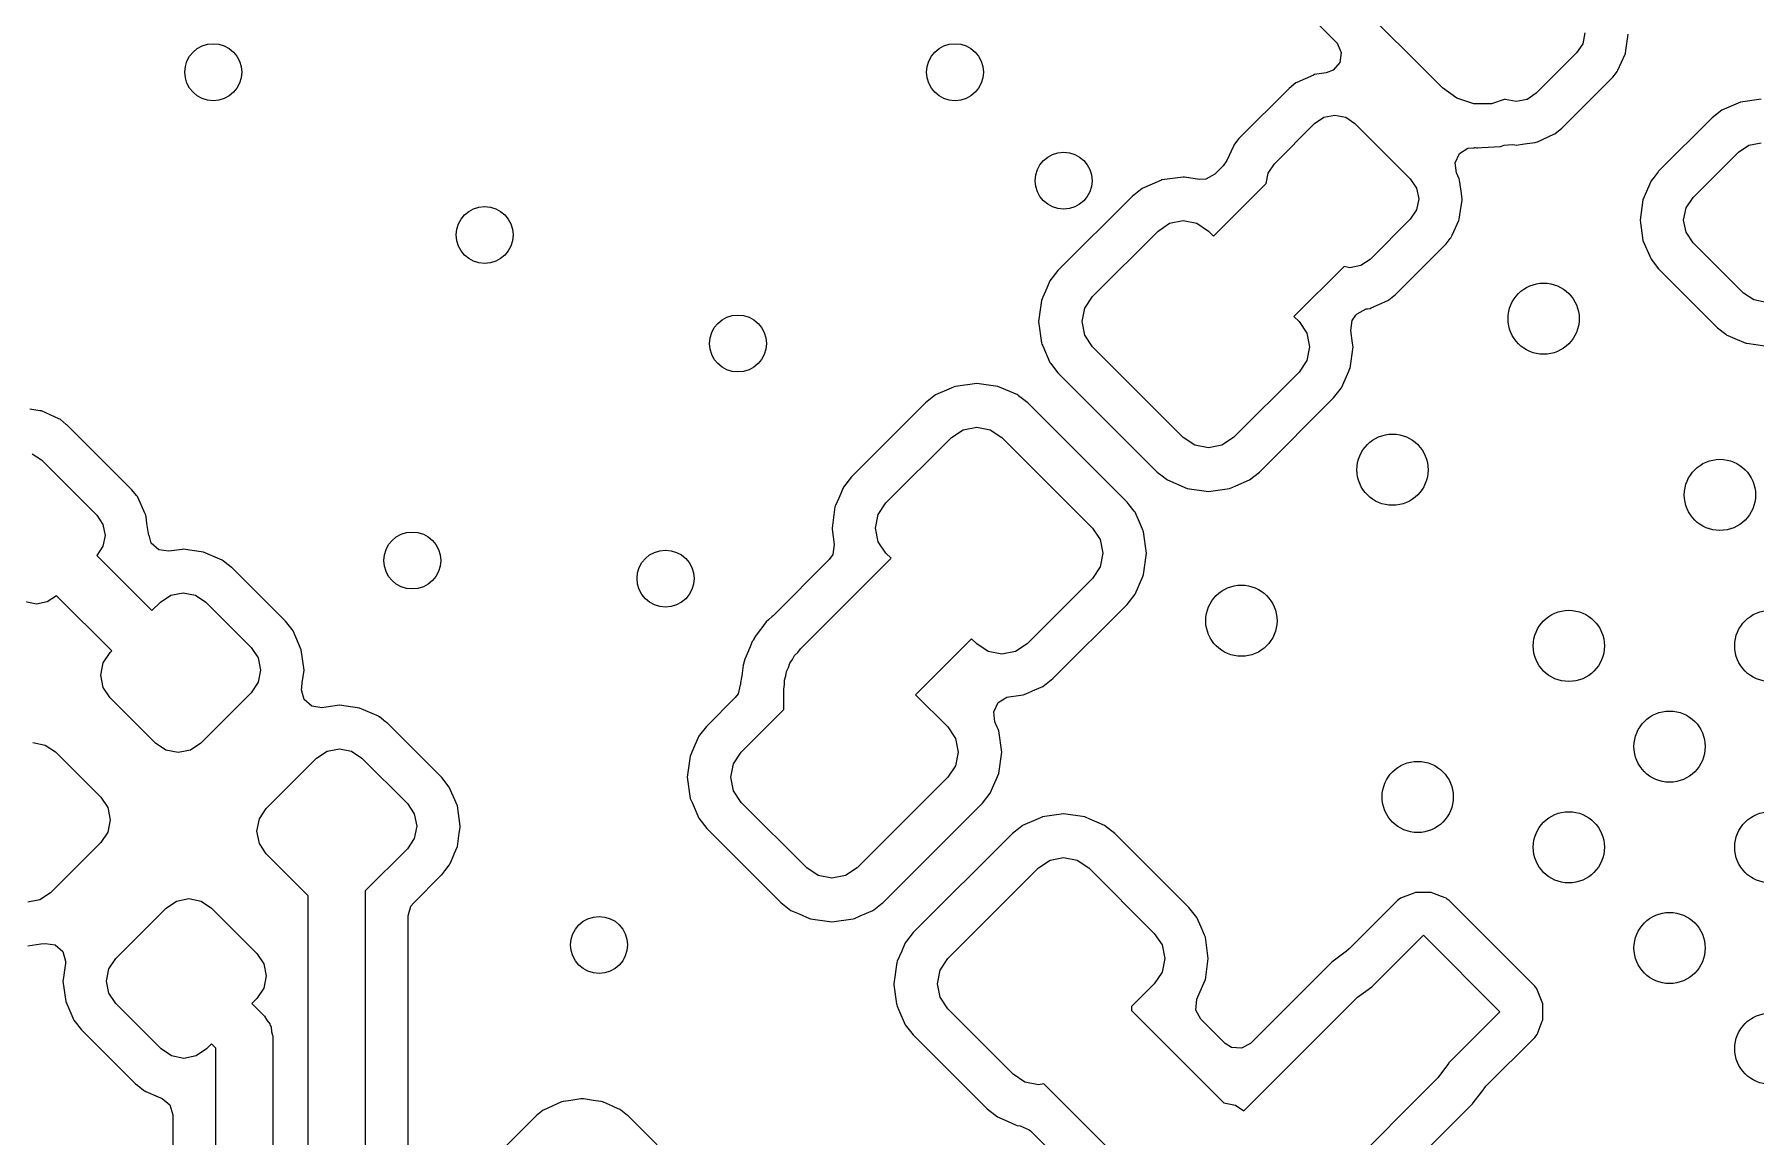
# Model space of a CAD drawing. Extents: x 4.14 to 8.85, y -5.31 to -1.77.
# Drawn here: x 5.2706 to 5.7462, y -3.3193 to -3.0145 of the extents above; entities that cross this region are included whole.
import ezdxf

# ---------------------------------------------------------------- set-up
doc = ezdxf.new("R2010")
doc.units = 0
doc.header["$MEASUREMENT"] = 0
doc.layers.add('BLACK', color=7, linetype='CONTINUOUS')

msp = doc.modelspace()

# ---------------------------------------------------------------- linework, layer by layer
at = {"layer": 'BLACK', "linetype": 'CONTINUOUS'}
for p, q in [((5.65968, -3.02929), (5.62262, -2.99223)), ((5.6171, -3.00344), (5.62985, -3.01619)), ((5.69906, -3.01412), (5.69847, -3.01713)), ((5.7104, -3.01902), (5.71105, -3.01447)), ((5.62985, -3.01619), (5.63008, -3.01644)), ((5.63008, -3.01644), (5.63058, -3.01701)), ((5.63058, -3.01701), (5.63175, -3.01955)), ((5.63175, -3.01955), (5.63136, -3.02232)), ((5.69676, -3.01969), (5.68562, -3.03082)), ((5.69847, -3.01713), (5.69676, -3.01969)), ((5.70815, -3.02443), (5.71015, -3.02003)), ((5.71015, -3.02003), (5.7103, -3.01971)), ((5.71015, -3.02003), (5.71015, -3.02003)), ((5.7103, -3.01971), (5.7104, -3.01902)), ((5.62954, -3.02443), (5.62755, -3.02518)), ((5.63136, -3.02232), (5.62954, -3.02443)), ((5.70674, -3.02636), (5.70777, -3.02509)), ((5.70777, -3.02509), (5.70796, -3.02485)), ((5.70777, -3.02509), (5.70777, -3.02509)), ((5.70796, -3.02485), (5.70815, -3.02443)), ((5.61733, -3.02949), (5.60356, -3.04326)), ((5.61922, -3.02797), (5.61733, -3.02949)), ((5.6195, -3.02784), (5.61922, -3.02797)), ((5.62404, -3.02578), (5.6195, -3.02784)), ((5.6195, -3.02784), (5.6195, -3.02784)), ((5.62436, -3.02564), (5.62404, -3.02578)), ((5.62404, -3.02578), (5.62404, -3.02578)), ((5.62755, -3.02518), (5.62436, -3.02564)), ((5.66367, -3.03219), (5.65968, -3.02929)), ((5.69267, -3.04051), (5.70644, -3.02674)), ((5.70644, -3.02674), (5.70674, -3.02636)), ((5.66836, -3.03371), (5.66367, -3.03219)), ((5.67328, -3.03371), (5.66836, -3.03371)), ((5.677, -3.0325), (5.67328, -3.03371)), ((5.67704, -3.03253), (5.677, -3.0325)), ((5.68005, -3.03313), (5.67704, -3.03253)), ((5.68307, -3.03253), (5.68005, -3.03313)), ((5.68562, -3.03082), (5.68307, -3.03253)), ((5.74211, -3.03324), (5.73691, -3.03549)), ((5.74773, -3.03247), (5.74211, -3.03324)), ((5.61324, -3.05031), (5.62438, -3.03918)), ((5.62438, -3.03918), (5.62693, -3.03747)), ((5.62693, -3.03747), (5.62995, -3.03687)), ((5.62995, -3.03687), (5.63296, -3.03747)), ((5.63296, -3.03747), (5.63551, -3.03918)), ((5.63551, -3.03918), (5.65082, -3.05449)), ((5.73424, -3.03759), (5.71944, -3.05239)), ((5.73691, -3.03549), (5.73424, -3.03759)), ((5.60347, -3.04337), (5.60223, -3.04491)), ((5.60356, -3.04326), (5.60347, -3.04337)), ((5.60347, -3.04337), (5.60347, -3.04337)), ((5.68596, -3.04422), (5.6905, -3.04216)), ((5.6905, -3.04216), (5.69078, -3.04203)), ((5.6905, -3.04216), (5.6905, -3.04216)), ((5.69078, -3.04203), (5.69267, -3.04051)), ((5.60191, -3.04544), (5.60009, -3.04944)), ((5.60204, -3.04515), (5.60191, -3.04544)), ((5.60191, -3.04544), (5.60191, -3.04544)), ((5.60223, -3.04491), (5.60204, -3.04515)), ((5.66321, -3.05004), (5.66438, -3.0475)), ((5.66438, -3.0475), (5.66673, -3.04599)), ((5.66673, -3.04599), (5.66848, -3.0459)), ((5.66848, -3.0459), (5.66848, -3.04581)), ((5.66848, -3.04581), (5.66878, -3.04583)), ((5.66878, -3.04583), (5.66908, -3.04588)), ((5.66908, -3.04588), (5.66937, -3.04587)), ((5.66937, -3.04587), (5.6706, -3.0458)), ((5.66937, -3.04587), (5.66937, -3.04587)), ((5.6706, -3.0458), (5.67574, -3.0455)), ((5.67574, -3.0455), (5.67679, -3.04518)), ((5.67679, -3.04518), (5.67895, -3.04501)), ((5.67895, -3.04501), (5.67971, -3.04511)), ((5.67971, -3.04511), (5.67971, -3.04511)), ((5.67971, -3.04511), (5.68005, -3.04516)), ((5.68005, -3.04516), (5.68237, -3.04483)), ((5.68237, -3.04483), (5.68529, -3.04441)), ((5.68529, -3.04441), (5.68564, -3.04436)), ((5.68529, -3.04441), (5.68529, -3.04441)), ((5.68564, -3.04436), (5.68596, -3.04422)), ((5.72894, -3.05962), (5.74147, -3.04709)), ((5.74147, -3.04709), (5.74434, -3.04517)), ((5.74434, -3.04517), (5.74773, -3.04449)), ((5.59676, -3.05321), (5.59431, -3.05455)), ((5.59908, -3.05089), (5.59676, -3.05321)), ((5.60009, -3.04944), (5.59908, -3.05089)), ((5.61096, -3.05574), (5.61153, -3.05287)), ((5.61153, -3.05287), (5.61324, -3.05031)), ((5.66361, -3.05281), (5.66321, -3.05004)), ((5.66436, -3.05447), (5.66361, -3.05281)), ((5.71934, -3.0525), (5.71817, -3.054)), ((5.71944, -3.05239), (5.71934, -3.0525)), ((5.71934, -3.0525), (5.71934, -3.0525)), ((5.57671, -3.05716), (5.57391, -3.05936)), ((5.58157, -3.05506), (5.57671, -3.05716)), ((5.58185, -3.05494), (5.58157, -3.05506)), ((5.58216, -3.0548), (5.58185, -3.05494)), ((5.58185, -3.05494), (5.58185, -3.05494)), ((5.58805, -3.054), (5.58216, -3.0548)), ((5.58838, -3.05404), (5.58805, -3.054)), ((5.59258, -3.05462), (5.58838, -3.05404)), ((5.58838, -3.05404), (5.58838, -3.05404)), ((5.59431, -3.05455), (5.59258, -3.05462)), ((5.5964, -3.07031), (5.61096, -3.05574)), ((5.65082, -3.05449), (5.65253, -3.05704)), ((5.65253, -3.05704), (5.65313, -3.06005)), ((5.66441, -3.05482), (5.66436, -3.05447)), ((5.66485, -3.05789), (5.66441, -3.05482)), ((5.66441, -3.05482), (5.66441, -3.05482)), ((5.66516, -3.06005), (5.66485, -3.05789)), ((5.71734, -3.05506), (5.71509, -3.06026)), ((5.71817, -3.054), (5.71734, -3.05506)), ((5.57391, -3.05936), (5.55344, -3.07984)), ((5.65253, -3.06307), (5.65082, -3.06562)), ((5.65313, -3.06005), (5.65253, -3.06307)), ((5.66471, -3.06321), (5.66511, -3.0604)), ((5.66511, -3.0604), (5.66516, -3.06005)), ((5.71509, -3.06026), (5.71432, -3.06588)), ((5.72634, -3.06588), (5.72702, -3.06249)), ((5.72702, -3.06249), (5.72894, -3.05962)), ((5.58109, -3.06891), (5.58428, -3.06678)), ((5.58428, -3.06678), (5.58805, -3.06603)), ((5.58805, -3.06603), (5.59181, -3.06678)), ((5.59181, -3.06678), (5.59501, -3.06891)), ((5.65082, -3.06562), (5.63969, -3.07676)), ((5.66236, -3.07005), (5.66422, -3.06596)), ((5.66422, -3.06596), (5.66436, -3.06564)), ((5.66422, -3.06596), (5.66422, -3.06596)), ((5.66436, -3.06564), (5.66471, -3.06321)), ((5.71432, -3.06588), (5.71509, -3.0715)), ((5.72702, -3.06927), (5.72634, -3.06588)), ((5.56299, -3.08701), (5.58109, -3.06891)), ((5.59501, -3.06891), (5.5964, -3.07031)), ((5.64674, -3.08644), (5.66051, -3.07267)), ((5.66051, -3.07267), (5.66071, -3.07242)), ((5.66071, -3.07242), (5.66183, -3.07102)), ((5.66183, -3.07102), (5.66203, -3.07078)), ((5.66183, -3.07102), (5.66183, -3.07102)), ((5.66203, -3.07078), (5.66236, -3.07005)), ((5.71509, -3.0715), (5.71734, -3.0767)), ((5.72894, -3.07214), (5.72702, -3.06927)), ((5.74286, -3.08606), (5.72894, -3.07214)), ((5.63969, -3.07676), (5.63713, -3.07847)), ((5.71734, -3.0767), (5.71944, -3.07937)), ((5.55344, -3.07984), (5.55124, -3.08264)), ((5.6325, -3.07874), (5.61867, -3.09258)), ((5.63412, -3.07906), (5.6325, -3.07874)), ((5.63713, -3.07847), (5.63412, -3.07906)), ((5.71944, -3.07937), (5.73563, -3.09556)), ((5.55034, -3.08471), (5.54928, -3.08716)), ((5.55124, -3.08264), (5.55034, -3.08471)), ((5.64485, -3.08796), (5.64674, -3.08644)), ((5.74573, -3.08798), (5.74286, -3.08606)), ((5.54888, -3.08809), (5.54807, -3.09397)), ((5.54928, -3.08716), (5.54888, -3.08809)), ((5.56011, -3.09397), (5.56086, -3.0902)), ((5.56086, -3.0902), (5.56299, -3.08701)), ((5.63617, -3.09181), (5.63863, -3.09047)), ((5.63863, -3.09047), (5.63898, -3.0904)), ((5.63898, -3.0904), (5.63971, -3.0903)), ((5.63971, -3.0903), (5.64003, -3.09015)), ((5.64003, -3.09015), (5.64456, -3.08809)), ((5.64456, -3.08809), (5.64485, -3.08796)), ((5.64456, -3.08809), (5.64456, -3.08809)), ((5.74912, -3.08866), (5.74573, -3.08798)), ((5.54807, -3.09397), (5.54888, -3.09985)), ((5.56086, -3.09774), (5.56011, -3.09397)), ((5.61867, -3.09258), (5.62006, -3.09397)), ((5.62006, -3.09397), (5.6222, -3.09716)), ((5.63436, -3.09639), (5.63477, -3.09363)), ((5.63485, -3.09996), (5.63436, -3.09639)), ((5.63477, -3.09363), (5.63576, -3.09221)), ((5.63576, -3.09221), (5.63617, -3.09181)), ((5.73563, -3.09556), (5.73575, -3.09566)), ((5.73575, -3.09566), (5.73805, -3.09747)), ((5.54888, -3.09985), (5.54902, -3.10016)), ((5.54902, -3.10016), (5.54902, -3.10016)), ((5.54902, -3.10016), (5.54924, -3.10068)), ((5.54924, -3.10068), (5.55124, -3.1053)), ((5.56299, -3.10093), (5.56086, -3.09774)), ((5.58805, -3.12598), (5.56299, -3.10093)), ((5.6222, -3.09716), (5.62294, -3.10093)), ((5.62294, -3.10093), (5.6222, -3.1047)), ((5.63417, -3.10681), (5.63498, -3.10093)), ((5.63498, -3.10093), (5.63485, -3.09996)), ((5.73805, -3.09747), (5.73805, -3.09747)), ((5.73805, -3.09747), (5.7383, -3.09766)), ((5.7383, -3.09766), (5.73859, -3.09779)), ((5.73859, -3.09779), (5.73859, -3.09779)), ((5.73859, -3.09779), (5.73983, -3.09832)), ((5.73983, -3.09832), (5.7435, -3.09991)), ((5.7435, -3.09991), (5.74384, -3.09996)), ((5.74384, -3.09996), (5.74879, -3.10064)), ((5.55124, -3.1053), (5.55144, -3.10555)), ((5.55144, -3.10555), (5.55144, -3.10555)), ((5.55144, -3.10555), (5.55165, -3.10582)), ((5.55165, -3.10582), (5.55344, -3.1081)), ((5.6222, -3.1047), (5.62006, -3.10789)), ((5.55344, -3.1081), (5.58087, -3.13554)), ((5.62006, -3.10789), (5.60197, -3.12598)), ((5.63181, -3.11226), (5.6338, -3.10768)), ((5.6338, -3.10768), (5.63404, -3.10712)), ((5.63404, -3.10712), (5.63417, -3.10681)), ((5.63404, -3.10712), (5.63404, -3.10712)), ((5.51964, -3.11423), (5.51684, -3.11643)), ((5.52397, -3.11236), (5.51964, -3.11423)), ((5.52478, -3.11201), (5.52397, -3.11236)), ((5.52509, -3.11187), (5.52478, -3.11201)), ((5.52478, -3.11201), (5.52478, -3.11201)), ((5.53098, -3.11107), (5.52509, -3.11187)), ((5.53686, -3.11187), (5.53098, -3.11107)), ((5.54231, -3.11423), (5.53686, -3.11187)), ((5.54256, -3.11443), (5.54231, -3.11423)), ((5.54257, -3.11444), (5.54256, -3.11443)), ((5.54256, -3.11443), (5.54256, -3.11443)), ((5.54511, -3.11643), (5.54257, -3.11444)), ((5.60914, -3.13554), (5.62962, -3.11506)), ((5.62962, -3.11506), (5.63181, -3.11226)), ((5.27212, -3.11858), (5.26929, -3.11817)), ((5.27218, -3.11859), (5.27212, -3.11858)), ((5.27212, -3.11858), (5.27212, -3.11858)), ((5.27253, -3.11864), (5.27218, -3.11859)), ((5.27218, -3.11859), (5.27218, -3.11859)), ((5.27734, -3.12082), (5.27253, -3.11864)), ((5.51684, -3.11643), (5.49637, -3.1369)), ((5.57255, -3.14386), (5.54511, -3.11643)), ((5.27767, -3.12097), (5.27734, -3.12082)), ((5.27734, -3.12082), (5.27734, -3.12082)), ((5.2794, -3.12236), (5.27767, -3.12097)), ((5.27956, -3.12249), (5.2794, -3.12236)), ((5.29751, -3.14044), (5.27956, -3.12249)), ((5.52402, -3.12598), (5.52721, -3.12385)), ((5.52721, -3.12385), (5.53098, -3.1231)), ((5.53098, -3.1231), (5.53474, -3.12385)), ((5.53474, -3.12385), (5.53794, -3.12598)), ((5.50592, -3.14408), (5.52402, -3.12598)), ((5.53794, -3.12598), (5.56299, -3.15104)), ((5.59124, -3.12812), (5.58805, -3.12598)), ((5.59501, -3.12887), (5.59124, -3.12812)), ((5.59877, -3.12812), (5.59501, -3.12887)), ((5.60197, -3.12598), (5.59877, -3.12812)), ((5.26996, -3.13047), (5.27251, -3.13218)), ((5.27251, -3.13218), (5.28782, -3.14749)), ((5.49637, -3.1369), (5.49417, -3.13971)), ((5.58087, -3.13554), (5.58222, -3.13659)), ((5.58222, -3.13659), (5.58342, -3.13754)), ((5.58342, -3.13754), (5.58367, -3.13774)), ((5.58367, -3.13774), (5.58912, -3.1401)), ((5.60263, -3.13934), (5.60634, -3.13774)), ((5.60634, -3.13774), (5.60914, -3.13554)), ((5.2988, -3.14204), (5.29751, -3.14044)), ((5.29903, -3.14233), (5.2988, -3.14204)), ((5.30121, -3.14713), (5.29903, -3.14233)), ((5.49286, -3.14273), (5.49195, -3.14484)), ((5.49417, -3.13971), (5.49286, -3.14273)), ((5.57313, -3.14461), (5.57255, -3.14386)), ((5.58912, -3.1401), (5.59501, -3.1409)), ((5.59501, -3.1409), (5.60089, -3.1401)), ((5.60089, -3.1401), (5.60179, -3.13971)), ((5.60179, -3.13971), (5.60263, -3.13934)), ((5.28782, -3.14749), (5.28953, -3.15004)), ((5.30136, -3.14747), (5.30121, -3.14713)), ((5.30141, -3.14777), (5.30136, -3.14747)), ((5.30142, -3.14788), (5.30141, -3.14777)), ((5.30169, -3.14977), (5.30142, -3.14788)), ((5.30142, -3.14788), (5.30142, -3.14788)), ((5.49181, -3.14516), (5.49101, -3.15104)), ((5.49195, -3.14484), (5.49181, -3.14516)), ((5.50304, -3.15104), (5.50379, -3.14727)), ((5.50379, -3.14727), (5.50592, -3.14408)), ((5.57449, -3.14634), (5.57313, -3.14461)), ((5.57475, -3.14667), (5.57449, -3.14634)), ((5.57621, -3.15006), (5.57475, -3.14667)), ((5.28953, -3.15004), (5.29013, -3.15305)), ((5.29013, -3.15305), (5.28953, -3.15607)), ((5.30216, -3.15305), (5.30169, -3.14977)), ((5.30226, -3.15304), (5.30216, -3.15305)), ((5.30288, -3.15517), (5.30226, -3.15304)), ((5.49101, -3.15104), (5.49105, -3.15137)), ((5.49105, -3.15137), (5.49105, -3.15137)), ((5.49105, -3.15137), (5.49163, -3.15557)), ((5.50379, -3.15481), (5.50304, -3.15104)), ((5.56299, -3.15104), (5.56513, -3.15423)), ((5.57678, -3.15137), (5.57621, -3.15006)), ((5.5771, -3.15212), (5.57678, -3.15137)), ((5.57791, -3.158), (5.5771, -3.15212)), ((5.28953, -3.15607), (5.28782, -3.15862)), ((5.30498, -3.15702), (5.30288, -3.15517)), ((5.30775, -3.15743), (5.30498, -3.15702)), ((5.31144, -3.15693), (5.30775, -3.15743)), ((5.3117, -3.15689), (5.31144, -3.15693)), ((5.31731, -3.15766), (5.3117, -3.15689)), ((5.32251, -3.15991), (5.31731, -3.15766)), ((5.49163, -3.15557), (5.49121, -3.15834)), ((5.50592, -3.158), (5.50379, -3.15481)), ((5.50731, -3.15939), (5.50592, -3.158)), ((5.56513, -3.15423), (5.56587, -3.158)), ((5.56587, -3.158), (5.56513, -3.16177)), ((5.5771, -3.16388), (5.57791, -3.158)), ((5.28782, -3.15862), (5.28782, -3.15862)), ((5.28782, -3.15862), (5.30307, -3.17387)), ((5.32276, -3.16011), (5.32251, -3.15991)), ((5.32376, -3.16089), (5.32276, -3.16011)), ((5.32453, -3.16149), (5.32376, -3.16089)), ((5.32507, -3.16192), (5.32453, -3.16149)), ((5.32519, -3.16201), (5.32507, -3.16192)), ((5.32507, -3.16192), (5.32507, -3.16192)), ((5.33999, -3.17681), (5.32519, -3.16201)), ((5.49022, -3.15975), (5.47472, -3.17526)), ((5.48229, -3.18442), (5.50731, -3.15939)), ((5.49121, -3.15834), (5.49022, -3.15975)), ((5.56513, -3.16177), (5.56299, -3.16496)), ((5.56299, -3.16496), (5.5449, -3.18305)), ((5.57475, -3.16933), (5.57686, -3.16444)), ((5.57686, -3.16444), (5.57697, -3.16419)), ((5.57697, -3.16419), (5.5771, -3.16388)), ((5.57697, -3.16419), (5.57697, -3.16419)), ((5.27112, -3.17206), (5.26811, -3.17147)), ((5.27413, -3.17147), (5.27112, -3.17206)), ((5.27669, -3.16976), (5.27413, -3.17147)), ((5.29194, -3.18501), (5.27669, -3.16976)), ((5.30307, -3.17387), (5.30543, -3.17151)), ((5.30543, -3.17151), (5.30831, -3.16959)), ((5.30831, -3.16959), (5.3117, -3.16892)), ((5.3117, -3.16892), (5.31509, -3.16959)), ((5.31509, -3.16959), (5.31796, -3.17151)), ((5.31796, -3.17151), (5.33049, -3.18404)), ((5.55207, -3.19261), (5.57255, -3.17213)), ((5.57255, -3.17213), (5.57475, -3.16933)), ((5.34178, -3.17909), (5.33999, -3.17681)), ((5.47278, -3.17697), (5.47135, -3.179)), ((5.47341, -3.17641), (5.47278, -3.17697)), ((5.47447, -3.17549), (5.47341, -3.17641)), ((5.47472, -3.17526), (5.47447, -3.17549)), ((5.34179, -3.17911), (5.34178, -3.17909)), ((5.34209, -3.17949), (5.34179, -3.17911)), ((5.34434, -3.18469), (5.34209, -3.17949)), ((5.46917, -3.18206), (5.46911, -3.18218)), ((5.46946, -3.18155), (5.46917, -3.18206)), ((5.46953, -3.18144), (5.46946, -3.18155)), ((5.46966, -3.18116), (5.46953, -3.18144)), ((5.46984, -3.18093), (5.46966, -3.18116)), ((5.47119, -3.17921), (5.46984, -3.18093)), ((5.46984, -3.18093), (5.46984, -3.18093)), ((5.47135, -3.179), (5.47119, -3.17921)), ((5.52959, -3.18166), (5.51411, -3.19714)), ((5.53098, -3.18305), (5.52959, -3.18166)), ((5.28959, -3.18831), (5.29151, -3.18543)), ((5.29151, -3.18543), (5.29194, -3.18501)), ((5.33049, -3.18404), (5.33241, -3.18691)), ((5.34511, -3.1903), (5.34434, -3.18469)), ((5.46793, -3.18498), (5.46691, -3.18725)), ((5.46803, -3.18474), (5.46793, -3.18498)), ((5.46838, -3.18385), (5.46803, -3.18474)), ((5.46894, -3.18243), (5.46838, -3.18385)), ((5.46911, -3.18218), (5.46894, -3.18243)), ((5.48012, -3.1874), (5.48068, -3.1863)), ((5.48068, -3.1863), (5.48156, -3.18542)), ((5.48156, -3.18542), (5.48229, -3.18442)), ((5.53417, -3.18519), (5.53098, -3.18305)), ((5.53794, -3.18594), (5.53417, -3.18519)), ((5.5417, -3.18519), (5.53794, -3.18594)), ((5.5449, -3.18305), (5.5417, -3.18519)), ((5.28892, -3.1917), (5.28959, -3.18831)), ((5.33241, -3.18691), (5.33308, -3.1903)), ((5.33308, -3.1903), (5.33241, -3.19369)), ((5.34462, -3.19385), (5.34511, -3.1903)), ((5.46615, -3.19137), (5.46597, -3.19235)), ((5.46619, -3.19111), (5.46615, -3.19137)), ((5.46647, -3.18894), (5.46619, -3.19111)), ((5.46651, -3.18865), (5.46647, -3.18894)), ((5.46662, -3.18837), (5.46651, -3.18865)), ((5.46665, -3.18824), (5.46662, -3.18837)), ((5.46682, -3.18767), (5.46665, -3.18824)), ((5.46686, -3.18754), (5.46682, -3.18767)), ((5.46691, -3.18725), (5.46686, -3.18754)), ((5.47825, -3.19191), (5.47844, -3.19069)), ((5.47844, -3.19069), (5.47901, -3.18958)), ((5.47901, -3.18958), (5.47939, -3.18841)), ((5.47939, -3.18841), (5.48012, -3.1874)), ((5.28959, -3.19509), (5.28892, -3.1917)), ((5.29151, -3.19796), (5.28959, -3.19509)), ((5.33241, -3.19369), (5.33049, -3.19657)), ((5.3444, -3.19575), (5.34445, -3.19511)), ((5.34517, -3.19844), (5.3444, -3.19575)), ((5.34445, -3.19511), (5.34446, -3.19503)), ((5.34446, -3.19503), (5.34462, -3.19385)), ((5.46565, -3.1944), (5.46508, -3.19685)), ((5.46569, -3.19441), (5.46565, -3.1944)), ((5.46597, -3.19235), (5.46569, -3.19381)), ((5.46569, -3.19381), (5.46571, -3.19412)), ((5.46571, -3.19413), (5.46569, -3.19441)), ((5.46571, -3.19412), (5.46571, -3.19413)), ((5.47767, -3.19556), (5.47787, -3.19433)), ((5.47767, -3.20124), (5.47767, -3.19556)), ((5.47787, -3.19309), (5.47825, -3.19191)), ((5.47787, -3.19433), (5.47787, -3.19309)), ((5.54456, -3.19685), (5.54708, -3.19575)), ((5.54708, -3.19575), (5.54927, -3.19481)), ((5.54927, -3.19481), (5.55207, -3.19261)), ((5.30404, -3.21049), (5.29151, -3.19796)), ((5.33049, -3.19657), (5.31657, -3.21049)), ((5.34727, -3.20029), (5.34517, -3.19844)), ((5.35004, -3.2007), (5.34727, -3.20029)), ((5.35122, -3.20054), (5.35004, -3.2007)), ((5.35485, -3.20004), (5.35122, -3.20054)), ((5.35122, -3.20054), (5.35122, -3.20054)), ((5.36046, -3.20081), (5.35485, -3.20004)), ((5.36566, -3.20306), (5.36046, -3.20081)), ((5.46427, -3.19792), (5.45637, -3.20581)), ((5.46508, -3.19685), (5.46427, -3.19792)), ((5.51411, -3.19714), (5.523, -3.20603)), ((5.53568, -3.20181), (5.53689, -3.19929)), ((5.53689, -3.19929), (5.53927, -3.19783)), ((5.53927, -3.19783), (5.5399, -3.1977)), ((5.5399, -3.1977), (5.54251, -3.19734)), ((5.54251, -3.19734), (5.54382, -3.19717)), ((5.54382, -3.19717), (5.54456, -3.19685)), ((5.36586, -3.20322), (5.36566, -3.20306)), ((5.36592, -3.20326), (5.36586, -3.20322)), ((5.36701, -3.20412), (5.36592, -3.20326)), ((5.36728, -3.20433), (5.36701, -3.20412)), ((5.36822, -3.20507), (5.36728, -3.20433)), ((5.36834, -3.20516), (5.36822, -3.20507)), ((5.36822, -3.20507), (5.36822, -3.20507)), ((5.38312, -3.21995), (5.36834, -3.20516)), ((5.45637, -3.20581), (5.45628, -3.20593)), ((5.46593, -3.21299), (5.47767, -3.20124)), ((5.53602, -3.20459), (5.53568, -3.20181)), ((5.53668, -3.2061), (5.53602, -3.20459)), ((5.27012, -3.21034), (5.27351, -3.21102)), ((5.30691, -3.21241), (5.30404, -3.21049)), ((5.31657, -3.21049), (5.31369, -3.21241)), ((5.45405, -3.2089), (5.45256, -3.21235)), ((5.45418, -3.20861), (5.45405, -3.2089)), ((5.4544, -3.20833), (5.45418, -3.20861)), ((5.45628, -3.20593), (5.4544, -3.20833)), ((5.523, -3.20603), (5.52513, -3.20922)), ((5.52513, -3.20922), (5.52588, -3.21299)), ((5.53692, -3.20666), (5.53668, -3.2061)), ((5.53711, -3.2071), (5.53692, -3.20666)), ((5.53792, -3.21299), (5.53711, -3.2071)), ((5.27351, -3.21102), (5.27638, -3.21294)), ((5.27638, -3.21294), (5.28891, -3.22547)), ((5.3103, -3.21308), (5.30691, -3.21241)), ((5.31369, -3.21241), (5.3103, -3.21308)), ((5.33466, -3.22858), (5.34858, -3.21466)), ((5.34858, -3.21466), (5.35146, -3.21274)), ((5.35146, -3.21274), (5.35485, -3.21207)), ((5.35485, -3.21207), (5.35824, -3.21274)), ((5.35824, -3.21274), (5.36111, -3.21466)), ((5.36111, -3.21466), (5.37364, -3.22719)), ((5.45182, -3.21406), (5.45101, -3.21995)), ((5.45256, -3.21235), (5.45182, -3.21406)), ((5.4638, -3.21618), (5.46593, -3.21299)), ((5.52588, -3.21299), (5.52513, -3.21675)), ((5.53711, -3.21887), (5.53792, -3.21299)), ((5.38314, -3.21996), (5.38312, -3.21995)), ((5.38524, -3.22264), (5.38314, -3.21996)), ((5.45101, -3.21995), (5.45182, -3.22583)), ((5.46305, -3.21995), (5.4638, -3.21618)), ((5.4638, -3.22371), (5.46305, -3.21995)), ((5.523, -3.21995), (5.49795, -3.245)), ((5.52513, -3.21675), (5.523, -3.21995)), ((5.53475, -3.22432), (5.53711, -3.21887)), ((5.38749, -3.22784), (5.38524, -3.22264)), ((5.46593, -3.2269), (5.4638, -3.22371)), ((5.53256, -3.22712), (5.53475, -3.22432)), ((5.28891, -3.22547), (5.29083, -3.22834)), ((5.29083, -3.22834), (5.29151, -3.23173)), ((5.33274, -3.23146), (5.33466, -3.22858)), ((5.37364, -3.22719), (5.37556, -3.23006)), ((5.38826, -3.23345), (5.38749, -3.22784)), ((5.45182, -3.22583), (5.45195, -3.22614)), ((5.45195, -3.22614), (5.45195, -3.22614)), ((5.45195, -3.22614), (5.45231, -3.22696)), ((5.45231, -3.22696), (5.45418, -3.23128)), ((5.48403, -3.245), (5.46593, -3.2269)), ((5.50512, -3.25456), (5.53256, -3.22712)), ((5.29151, -3.23173), (5.29083, -3.23512)), ((5.33207, -3.23485), (5.33274, -3.23146)), ((5.37556, -3.23006), (5.37623, -3.23345)), ((5.37623, -3.23345), (5.37556, -3.23684)), ((5.388, -3.23535), (5.38821, -3.23379)), ((5.38821, -3.23379), (5.38826, -3.23345)), ((5.45418, -3.23128), (5.45637, -3.23408)), ((5.45637, -3.23408), (5.47685, -3.25456)), ((5.54299, -3.23379), (5.54088, -3.23544)), ((5.54343, -3.23344), (5.54299, -3.23379)), ((5.54368, -3.23325), (5.54343, -3.23344)), ((5.54343, -3.23344), (5.54343, -3.23344)), ((5.54796, -3.2314), (5.54368, -3.23325)), ((5.54882, -3.23102), (5.54796, -3.2314)), ((5.54913, -3.23089), (5.54882, -3.23102)), ((5.54882, -3.23102), (5.54882, -3.23102)), ((5.55501, -3.23008), (5.54913, -3.23089)), ((5.5609, -3.23089), (5.55501, -3.23008)), ((5.56121, -3.23102), (5.5609, -3.23089)), ((5.56207, -3.23139), (5.56121, -3.23102)), ((5.56121, -3.23102), (5.56121, -3.23102)), ((5.56635, -3.23325), (5.56207, -3.23139)), ((5.56915, -3.23544), (5.56635, -3.23325)), ((5.28891, -3.23799), (5.27499, -3.25191)), ((5.29083, -3.23512), (5.28891, -3.23799)), ((5.33274, -3.23824), (5.33207, -3.23485)), ((5.33466, -3.24111), (5.33274, -3.23824)), ((5.37556, -3.23684), (5.37364, -3.23972)), ((5.38661, -3.2411), (5.38749, -3.23907)), ((5.38749, -3.23907), (5.388, -3.23535)), ((5.54088, -3.23544), (5.51344, -3.26288)), ((5.58963, -3.25592), (5.56915, -3.23544)), ((5.34628, -3.25272), (5.33466, -3.24111)), ((5.37364, -3.23972), (5.36202, -3.25133)), ((5.38524, -3.24427), (5.38553, -3.24359)), ((5.38553, -3.24359), (5.38658, -3.24117)), ((5.38658, -3.24117), (5.38661, -3.2411)), ((5.54805, -3.245), (5.55125, -3.24287)), ((5.55125, -3.24287), (5.55501, -3.24212)), ((5.55501, -3.24212), (5.55878, -3.24287)), ((5.55878, -3.24287), (5.56197, -3.245)), ((5.37531, -3.25478), (5.38303, -3.24705)), ((5.38303, -3.24705), (5.38314, -3.24695)), ((5.38314, -3.24695), (5.38402, -3.24582)), ((5.38402, -3.24582), (5.38524, -3.24427)), ((5.48722, -3.24713), (5.48403, -3.245)), ((5.49099, -3.24788), (5.48722, -3.24713)), ((5.49475, -3.24713), (5.49099, -3.24788)), ((5.49795, -3.245), (5.49475, -3.24713)), ((5.523, -3.27005), (5.54805, -3.245)), ((5.56197, -3.245), (5.58007, -3.2631)), ((5.27499, -3.25191), (5.27212, -3.25383)), ((5.34628, -3.47705), (5.34628, -3.25272)), ((5.36202, -3.25133), (5.36202, -3.47379)), ((5.6481, -3.25339), (5.6473, -3.25402)), ((5.65135, -3.25213), (5.6481, -3.25339)), ((5.65178, -3.25197), (5.65135, -3.25213)), ((5.65221, -3.2518), (5.65178, -3.25197)), ((5.65442, -3.2518), (5.65221, -3.2518)), ((5.65616, -3.2518), (5.65442, -3.2518)), ((5.65661, -3.2518), (5.65616, -3.2518)), ((5.65616, -3.2518), (5.65616, -3.2518)), ((5.65704, -3.25196), (5.65661, -3.2518)), ((5.65939, -3.25287), (5.65704, -3.25196)), ((5.65704, -3.25196), (5.65704, -3.25196)), ((5.66073, -3.25338), (5.65939, -3.25287)), ((5.66102, -3.25361), (5.66073, -3.25338)), ((5.27212, -3.25383), (5.26873, -3.25451)), ((5.29309, -3.27001), (5.30701, -3.25609)), ((5.30701, -3.25609), (5.30988, -3.25417)), ((5.30988, -3.25417), (5.31327, -3.25349)), ((5.31327, -3.25349), (5.31666, -3.25417)), ((5.31666, -3.25417), (5.31953, -3.25609)), ((5.31953, -3.25609), (5.33206, -3.26862)), ((5.37385, -3.25829), (5.37464, -3.2556)), ((5.37464, -3.2556), (5.37531, -3.25478)), ((5.47685, -3.25456), (5.47965, -3.25675)), ((5.47965, -3.25675), (5.4819, -3.25773)), ((5.4819, -3.25773), (5.48479, -3.25898)), ((5.49878, -3.25829), (5.50232, -3.25675)), ((5.50232, -3.25675), (5.50257, -3.25656)), ((5.50257, -3.25656), (5.50484, -3.25478)), ((5.50484, -3.25478), (5.50512, -3.25456)), ((5.59182, -3.25872), (5.58963, -3.25592)), ((5.6473, -3.25402), (5.63393, -3.2674)), ((5.66131, -3.25384), (5.66102, -3.25361)), ((5.66154, -3.25402), (5.66131, -3.25384)), ((5.68519, -3.27767), (5.66154, -3.25402)), ((5.37385, -3.39144), (5.37385, -3.25829)), ((5.48479, -3.25898), (5.4851, -3.25911)), ((5.4851, -3.25911), (5.49099, -3.25992)), ((5.49099, -3.25992), (5.49687, -3.25911)), ((5.49687, -3.25911), (5.49718, -3.25898)), ((5.49718, -3.25898), (5.49878, -3.25829)), ((5.51344, -3.26288), (5.5125, -3.26408)), ((5.59299, -3.26141), (5.59182, -3.25872)), ((5.59391, -3.26355), (5.59299, -3.26141)), ((5.26873, -3.26653), (5.27236, -3.26603)), ((5.27236, -3.26603), (5.27354, -3.26587)), ((5.27236, -3.26603), (5.27236, -3.26603)), ((5.27354, -3.26587), (5.2763, -3.26629)), ((5.2763, -3.26629), (5.2784, -3.26813)), ((5.51125, -3.26568), (5.51018, -3.26816)), ((5.51158, -3.26526), (5.51125, -3.26568)), ((5.5125, -3.26408), (5.51158, -3.26526)), ((5.58007, -3.2631), (5.5822, -3.26629)), ((5.5822, -3.26629), (5.58295, -3.27005)), ((5.59418, -3.26417), (5.59391, -3.26355)), ((5.59499, -3.27005), (5.59418, -3.26417)), ((5.63393, -3.2674), (5.63318, -3.26798)), ((5.64021, -3.27785), (5.65442, -3.26363)), ((5.65442, -3.26363), (5.67558, -3.28479)), ((5.2784, -3.26813), (5.27917, -3.27082)), ((5.27913, -3.27146), (5.27897, -3.27264)), ((5.27917, -3.27082), (5.27913, -3.27146)), ((5.29117, -3.27288), (5.29309, -3.27001)), ((5.33206, -3.26862), (5.33398, -3.27149)), ((5.33398, -3.27149), (5.33466, -3.27488)), ((5.50889, -3.27113), (5.50808, -3.27701)), ((5.50902, -3.27082), (5.50889, -3.27113)), ((5.51018, -3.26816), (5.50902, -3.27082)), ((5.52087, -3.27325), (5.523, -3.27005)), ((5.58295, -3.27005), (5.5822, -3.27382)), ((5.59418, -3.27594), (5.59499, -3.27005)), ((5.62899, -3.27122), (5.60667, -3.29354)), ((5.62911, -3.2711), (5.62899, -3.27122)), ((5.62899, -3.27122), (5.62899, -3.27122)), ((5.63318, -3.26798), (5.62911, -3.2711)), ((5.63318, -3.26798), (5.63318, -3.26798)), ((5.2786, -3.27529), (5.27847, -3.27627)), ((5.27847, -3.27627), (5.27924, -3.28189)), ((5.27897, -3.27264), (5.2786, -3.27529)), ((5.27897, -3.27264), (5.27897, -3.27264)), ((5.29049, -3.27627), (5.29117, -3.27288)), ((5.29117, -3.27966), (5.29049, -3.27627)), ((5.33466, -3.27488), (5.33398, -3.27827)), ((5.50808, -3.27701), (5.50813, -3.27735)), ((5.52012, -3.27701), (5.52087, -3.27325)), ((5.52087, -3.28078), (5.52012, -3.27701)), ((5.58007, -3.27701), (5.57376, -3.28332)), ((5.5822, -3.27382), (5.58007, -3.27701)), ((5.59186, -3.28131), (5.59405, -3.27625)), ((5.59405, -3.27625), (5.59418, -3.27594)), ((5.59405, -3.27625), (5.59405, -3.27625)), ((5.27924, -3.28189), (5.28149, -3.28709)), ((5.29309, -3.28253), (5.29117, -3.27966)), ((5.33206, -3.28114), (5.33067, -3.28253)), ((5.33398, -3.27827), (5.33206, -3.28114)), ((5.50813, -3.27735), (5.50884, -3.28256)), ((5.523, -3.28397), (5.52087, -3.28078)), ((5.59156, -3.28433), (5.59186, -3.28131)), ((5.60482, -3.31212), (5.63619, -3.28075)), ((5.63619, -3.28075), (5.64017, -3.27786)), ((5.64017, -3.27786), (5.64021, -3.27785)), ((5.68582, -3.27847), (5.68519, -3.27767)), ((5.68741, -3.28258), (5.68582, -3.27847)), ((5.30562, -3.29506), (5.29309, -3.28253)), ((5.33067, -3.28253), (5.33414, -3.286)), ((5.33414, -3.286), (5.33484, -3.28712)), ((5.50884, -3.28256), (5.50889, -3.2829)), ((5.50889, -3.2829), (5.50902, -3.28321)), ((5.50902, -3.28321), (5.50902, -3.28321)), ((5.50902, -3.28321), (5.50951, -3.28433)), ((5.50951, -3.28433), (5.51125, -3.28835)), ((5.5411, -3.30207), (5.523, -3.28397)), ((5.57376, -3.28332), (5.57376, -3.28438)), ((5.57376, -3.28438), (5.59931, -3.30993)), ((5.5929, -3.28679), (5.59156, -3.28433)), ((5.67558, -3.28479), (5.66136, -3.299)), ((5.68741, -3.28698), (5.68741, -3.28258)), ((5.28149, -3.28709), (5.28359, -3.28976)), ((5.28359, -3.28976), (5.28369, -3.28987)), ((5.28369, -3.28987), (5.28736, -3.29354)), ((5.33484, -3.28712), (5.33565, -3.28815)), ((5.33565, -3.28815), (5.33576, -3.28859)), ((5.33576, -3.28859), (5.336, -3.28897)), ((5.336, -3.28897), (5.33614, -3.29028)), ((5.33614, -3.29028), (5.33643, -3.29156)), ((5.51125, -3.28835), (5.51344, -3.29115)), ((5.51344, -3.29115), (5.53392, -3.31163)), ((5.59965, -3.29354), (5.5929, -3.28679)), ((5.68519, -3.29191), (5.68583, -3.2911)), ((5.68583, -3.2911), (5.68698, -3.2881)), ((5.68698, -3.2881), (5.68725, -3.28741)), ((5.68725, -3.28741), (5.68741, -3.28698)), ((5.68725, -3.28741), (5.68725, -3.28741)), ((5.28736, -3.29354), (5.29839, -3.30456)), ((5.30849, -3.29698), (5.30562, -3.29506)), ((5.31814, -3.29506), (5.31527, -3.29698)), ((5.31953, -3.29367), (5.31814, -3.29506)), ((5.32069, -3.29482), (5.31953, -3.29367)), ((5.32069, -3.48765), (5.32069, -3.29482)), ((5.33643, -3.29156), (5.33643, -3.48439)), ((5.60143, -3.29468), (5.59965, -3.29354)), ((5.60421, -3.29488), (5.60143, -3.29468)), ((5.60667, -3.29354), (5.60421, -3.29488)), ((5.67181, -3.30529), (5.68519, -3.29191)), ((5.31188, -3.29766), (5.30849, -3.29698)), ((5.31527, -3.29698), (5.31188, -3.29766)), ((5.66135, -3.29904), (5.65846, -3.30302)), ((5.66136, -3.299), (5.66135, -3.29904)), ((5.29839, -3.30456), (5.2985, -3.30466)), ((5.2985, -3.30466), (5.2985, -3.30466)), ((5.2985, -3.30466), (5.29916, -3.30517)), ((5.29916, -3.30517), (5.30076, -3.30643)), ((5.54429, -3.3042), (5.5411, -3.30207)), ((5.54805, -3.30495), (5.54429, -3.3042)), ((5.5495, -3.30466), (5.54805, -3.30495)), ((5.57812, -3.33328), (5.5495, -3.30466)), ((5.65846, -3.30302), (5.61801, -3.34347)), ((5.67115, -3.30612), (5.67181, -3.30529)), ((5.30076, -3.30643), (5.30076, -3.30643)), ((5.30076, -3.30643), (5.30101, -3.30662)), ((5.30101, -3.30662), (5.30106, -3.30666)), ((5.30106, -3.30666), (5.30135, -3.30679)), ((5.30135, -3.30679), (5.30135, -3.30679)), ((5.30135, -3.30679), (5.30141, -3.30681)), ((5.30141, -3.30681), (5.30141, -3.30681)), ((5.30141, -3.30681), (5.30478, -3.30827)), ((5.30478, -3.30827), (5.30586, -3.30874)), ((5.30586, -3.30874), (5.30801, -3.31053)), ((5.41604, -3.30978), (5.41141, -3.31189)), ((5.41636, -3.30964), (5.41604, -3.30978)), ((5.41604, -3.30978), (5.41604, -3.30978)), ((5.41671, -3.30959), (5.41636, -3.30964)), ((5.41677, -3.30958), (5.41671, -3.30959)), ((5.41671, -3.30959), (5.41671, -3.30959)), ((5.41879, -3.30929), (5.41677, -3.30958)), ((5.41677, -3.30958), (5.41677, -3.30958)), ((5.4216, -3.30889), (5.41879, -3.30929)), ((5.42195, -3.30884), (5.4216, -3.30889)), ((5.4223, -3.30889), (5.42195, -3.30884)), ((5.4251, -3.30929), (5.4223, -3.30889)), ((5.42712, -3.30958), (5.4251, -3.30929)), ((5.42718, -3.30959), (5.42712, -3.30958)), ((5.42712, -3.30958), (5.42712, -3.30958)), ((5.42753, -3.30964), (5.42718, -3.30959)), ((5.42718, -3.30959), (5.42718, -3.30959)), ((5.42785, -3.30978), (5.42753, -3.30964)), ((5.4303, -3.3109), (5.42785, -3.30978)), ((5.42785, -3.30978), (5.42785, -3.30978)), ((5.59931, -3.30993), (5.6025, -3.31056)), ((5.62706, -3.35115), (5.66801, -3.31021)), ((5.66801, -3.31021), (5.66848, -3.3096)), ((5.66848, -3.3096), (5.6709, -3.30652)), ((5.6709, -3.30652), (5.67108, -3.30628)), ((5.6709, -3.30652), (5.6709, -3.30652)), ((5.67108, -3.30628), (5.67115, -3.30612)), ((5.30801, -3.31053), (5.30885, -3.31329)), ((5.30885, -3.31329), (5.30885, -3.46059)), ((5.40933, -3.31349), (5.39556, -3.32726)), ((5.41122, -3.31197), (5.40933, -3.31349)), ((5.41141, -3.31189), (5.41122, -3.31197)), ((5.43091, -3.31117), (5.4303, -3.3109)), ((5.43234, -3.31182), (5.43091, -3.31117)), ((5.43267, -3.31197), (5.43234, -3.31182)), ((5.43234, -3.31182), (5.43234, -3.31182)), ((5.43448, -3.31343), (5.43267, -3.31197)), ((5.43456, -3.31349), (5.43448, -3.31343)), ((5.45251, -3.33144), (5.43456, -3.31349)), ((5.53392, -3.31163), (5.53672, -3.31382)), ((5.53672, -3.31382), (5.53966, -3.3151)), ((5.53966, -3.3151), (5.54173, -3.31599)), ((5.6025, -3.31056), (5.60482, -3.31212)), ((5.54173, -3.31599), (5.54217, -3.31618)), ((5.54217, -3.31618), (5.54297, -3.31629)), ((5.54297, -3.31629), (5.54552, -3.31743)), ((5.54552, -3.31743), (5.54581, -3.3177)), ((5.54581, -3.3177), (5.56079, -3.33268))]:
    msp.add_line(p, q, dxfattribs=at)
at = {"layer": 'BLACK'}
for centre, radius in [((5.32, -3.025), 0.00787), ((5.525, -3.025), 0.00787), ((5.555, -3.055), 0.00787), ((5.395, -3.07), 0.00787), ((5.68766, -3.09315), 0.00984), ((5.465, -3.1), 0.00787), ((5.6459, -3.13491), 0.00984), ((5.73638, -3.14187), 0.00984), ((5.375, -3.16), 0.00787), ((5.445, -3.165), 0.00787), ((5.60414, -3.17666), 0.00984), ((5.69462, -3.18362), 0.00984), ((5.7503, -3.18362), 0.00984), ((5.72246, -3.21146), 0.00984), ((5.65286, -3.22538), 0.00984), ((5.69462, -3.2393), 0.00984), ((5.7503, -3.2393), 0.00984), ((5.72246, -3.26714), 0.00984), ((5.42663, -3.26629), 0.00787), ((5.7503, -3.29498), 0.00984)]:
    msp.add_circle(centre, radius, dxfattribs=at)

doc.saveas('drawing.dxf')
